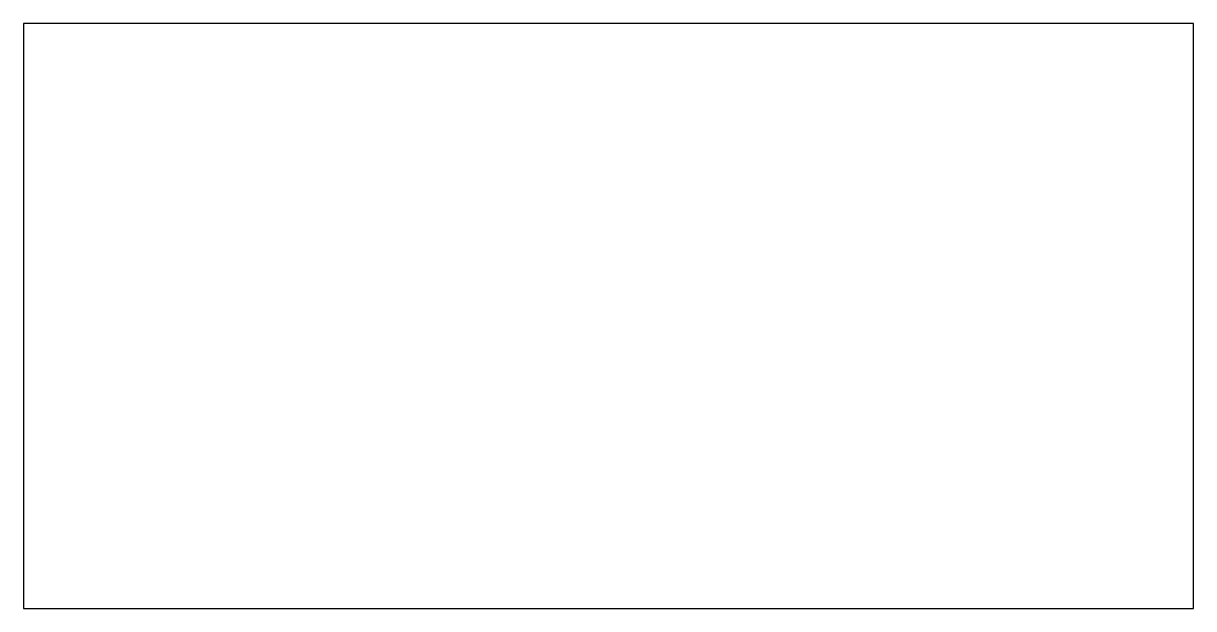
# Model space of a CAD drawing. Extents: x 962.1 to 1010.1, y 1643.8 to 1667.8.
import ezdxf

# ---------------------------------------------------------------- set-up
doc = ezdxf.new("R2010")
doc.units = 0
doc.header["$LTSCALE"] = 96
doc.header["$MEASUREMENT"] = 0
doc.layers.get('0').update_dxf_attribs({"linetype": 'CONTINUOUS'})

msp = doc.modelspace()

# ---------------------------------------------------------------- linework, layer by layer
msp.add_lwpolyline([(962.095, 1667.796), (962.095, 1643.796), (1010.095, 1643.796), (1010.095, 1667.796)], close=True)

doc.saveas('drawing.dxf')
